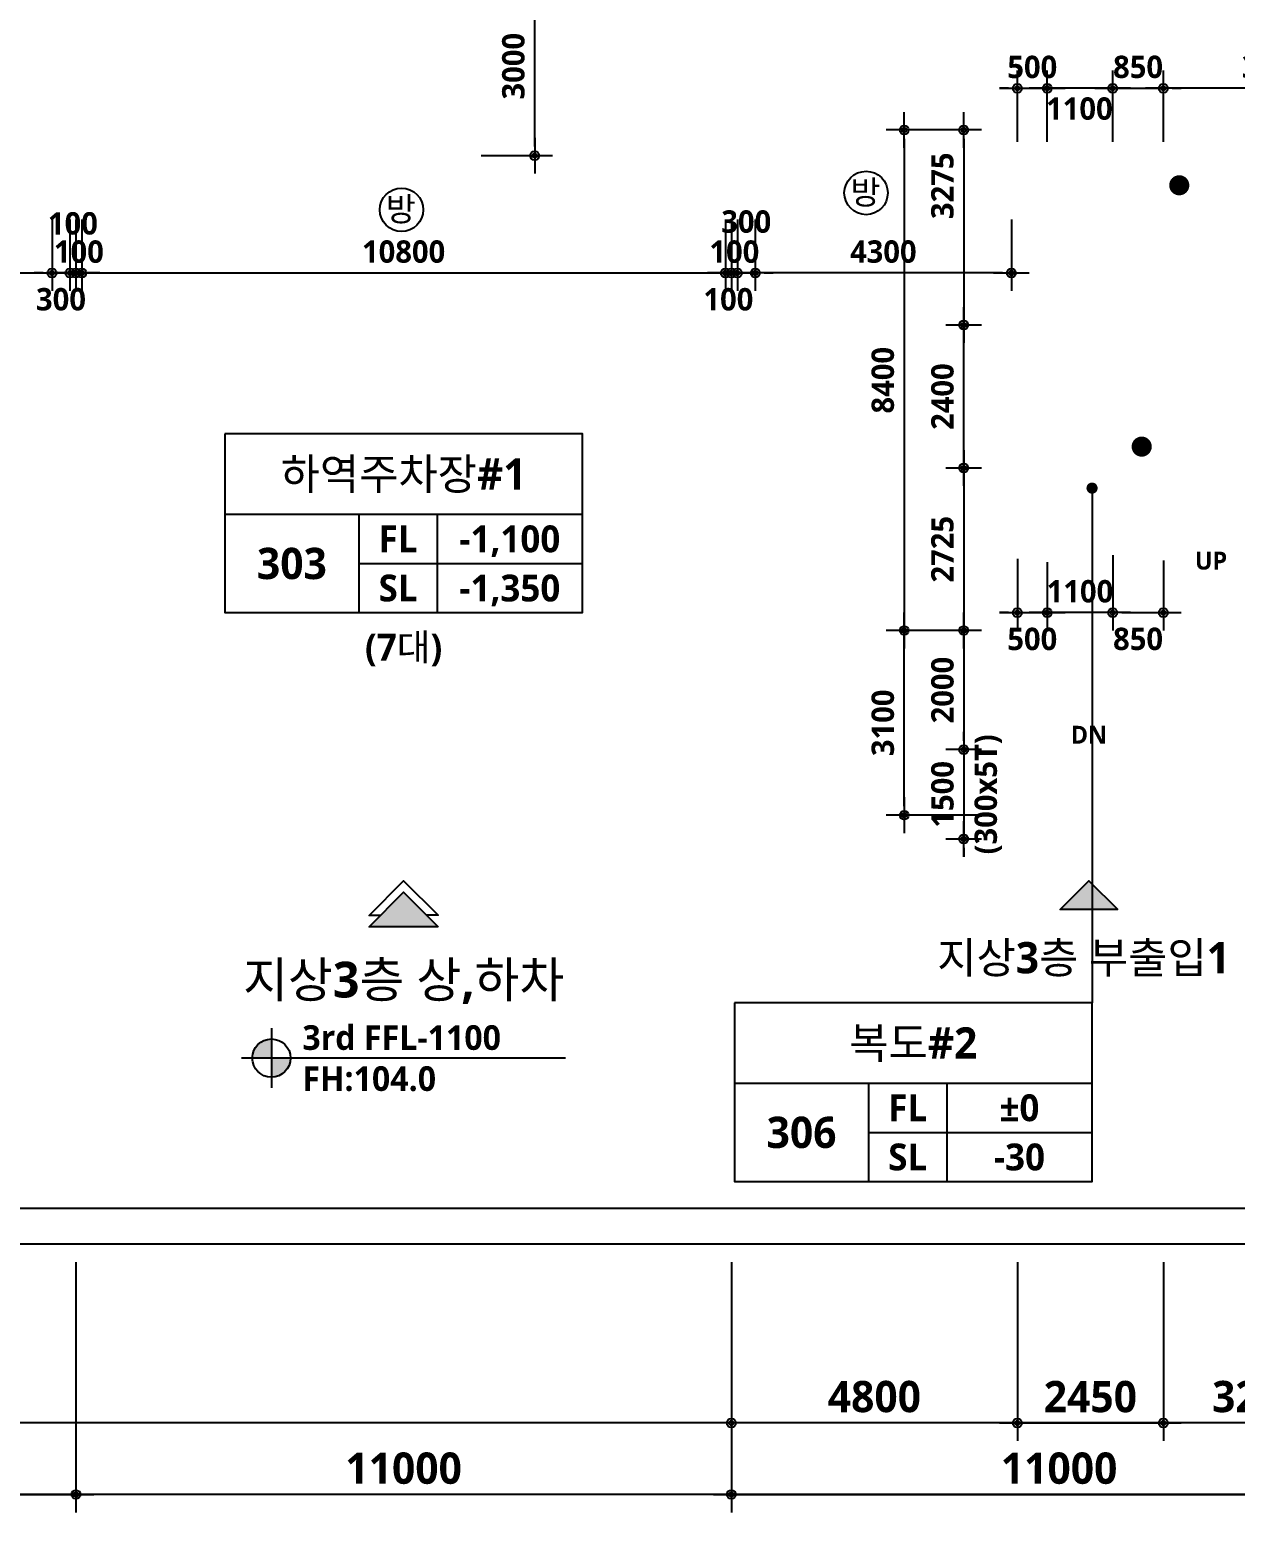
# Model space of a CAD drawing. Header units: millimetres. Extents: x -63924 to 190228206, y 0 to 456875599.
# Drawn here: x 50744 to 70977, y 525650 to 550534 of the extents above; entities that cross this region are included whole.
import ezdxf
from ezdxf.enums import TextEntityAlignment as Align

# ---------------------------------------------------------------- set-up
doc = ezdxf.new("R2010")
doc.units = ezdxf.units.MM
doc.header["$LTSCALE"] = 150
doc.header["$MEASUREMENT"] = 0
doc.header["$PDSIZE"] = -10
doc.layers.get('0').update_dxf_attribs({"linetype": 'CONTINUOUS'})
doc.layers.get('Defpoints').update_dxf_attribs({"color": 153, "linetype": 'CONTINUOUS'})
for name, color, linetype in [('A-ANNO-DIM', 4, 'CONTINUOUS'), ('A-ANNO-ENT', 1, 'CONTINUOUS'), ('A-ANNO-GRA1', 7, 'CONTINUOUS'), ('A-ANNO-PONT', 7, 'CONTINUOUS'), ('A-ANNO-SYMB', 7, 'CONTINUOUS'), ('A-ANNO-TEXT1', 7, 'CONTINUOUS'), ('A-ANNO-TEXT2', 3, 'CONTINUOUS'), ('A-ANNO-TITL', 7, 'CONTINUOUS'), ('A-FLOR-MARK-ARCH', 1, 'CONTINUOUS'), ('A-ST-AXIS-DIM', 7, 'CONTINUOUS')]:
    doc.layers.add(name, color=color, linetype=linetype)
doc.layers.add('G(그리드1)', color=185, linetype='CONTINUOUS', plot=False)
doc.layers.add('G(그리드2)', color=235, linetype='CONTINUOUS', plot=False)
doc.styles.add('2020음성 1차', font='')
doc.styles.add('SH_나눔', font='')
doc.styles.add('SH_대대리576', font='')
doc.styles.add('SH_진천_나눔', font='')
doc.styles.get('2020음성 1차').set_extended_font_data('NanumGothic', bold=True)
doc.styles.get('SH_나눔').set_extended_font_data('NanumGothic', bold=True)
doc.styles.get('SH_대대리576').set_extended_font_data('NanumGothic', bold=True)
doc.styles.get('SH_진천_나눔').set_extended_font_data('NanumGothic', bold=True)
doc.dimstyles.new('SHP 300', dxfattribs={"dimscale": 150, "dimtxt": 3.5, "dimasz": 1, "dimexe": 2, "dimexo": 2, "dimgap": 1, "dimtad": 1, "dimdec": 0, "dimzin": 0, "dimdsep": 46, "dimtxsty": 'SH_대대리576', "dimblk": 'DIMDOT', "dimcen": 0.09, "dimclrt": 3, "dimadec": 0, "dimazin": 1, "dimtfac": 1, "dimtdec": 0, "dimtix": 1, "dimtmove": 2, "dimatfit": 0, "dimldrblk": 'DIMDOT', "dimfxl": 1, "dimtolj": 1, "dimtzin": 0, "dimarcsym": 0})
doc.dimstyles.new('SHP300내부', dxfattribs={"dimscale": 150, "dimtxt": 2.5, "dimasz": 1, "dimexe": 2, "dimexo": 2, "dimgap": 1, "dimtad": 1, "dimdec": 0, "dimzin": 0, "dimdsep": 46, "dimtxsty": 'SH_대대리576', "dimblk": 'DIMDOT', "dimcen": 0.09, "dimclrd": 256, "dimclre": 256, "dimclrt": 3, "dimadec": 0, "dimazin": 1, "dimtfac": 1, "dimtdec": 0, "dimtix": 1, "dimtmove": 2, "dimatfit": 0, "dimldrblk": 'DIMDOT', "dimfxl": 1, "dimtolj": 1, "dimtzin": 0, "dimlwd": -1, "dimlwe": -1, "dimarcsym": 0})

# ---------------------------------------------------------------- blocks, each defined once
blk = doc.blocks.new('DIMDOT')
at = {"color": 0}
blk.add_line((-2, 0), (2, 0), dxfattribs=at)
for radius in [0.5, 0.25]:
    blk.add_circle((0, 0), radius, dxfattribs=at)
blk = doc.blocks.new('*D227')
at = {"layer": 'A-ANNO-DIM', "transparency": 16777216}
for p, q in [((58320, 551420), (59520, 551420)), ((59220, 548570), (59220, 551270)), ((58320, 548420), (59520, 548420))]:
    blk.add_line(p, q, dxfattribs=at)
at = {"layer": 'Defpoints', "color": 0, "transparency": 16777216}
for p in [(58020, 551420), (59220, 551420), (58020, 548420)]:
    blk.add_point(p, dxfattribs=at)
at = {"layer": 'A-ANNO-DIM', "linetype": 'ByBlock', "transparency": 16777216, "xscale": 150, "yscale": 150, "zscale": 150}
for p, rotation in [((59220, 551420), 90), ((59220, 548420), 270)]:
    blk.add_blockref('DIMDOT', p, dxfattribs=dict(at, rotation=rotation))
at = {"layer": 'A-ANNO-DIM', "color": 3, "transparency": 16777216, "insert": (58863, 549920), "char_height": 375, "attachment_point": 5, "rotation": 90, "style": 'SH_대대리576'}
blk.add_mtext('\\A1;3000', dxfattribs=at)
blk = doc.blocks.new('*D1318')
at = {"layer": 'A-ST-AXIS-DIM', "color": 0, "lineweight": -2, "transparency": 16777216}
for p, q in [((40520, 529850), (40520, 525650)), ((51520, 529850), (51520, 525650)), ((40670, 525950), (51370, 525950))]:
    blk.add_line(p, q, dxfattribs=at)
at = {"layer": 'Defpoints', "color": 0, "transparency": 16777216}
for p in [(40520, 530150), (51520, 530150), (51520, 525950)]:
    blk.add_point(p, dxfattribs=at)
at = {"layer": 'A-ST-AXIS-DIM', "color": 0, "linetype": 'ByBlock', "lineweight": -2, "transparency": 16777216, "xscale": 150, "yscale": 150, "zscale": 150, "rotation": 180}
blk.add_blockref('DIMDOT', (40520, 525950), dxfattribs=at)
at = {"layer": 'A-ST-AXIS-DIM', "color": 0, "linetype": 'ByBlock', "lineweight": -2, "transparency": 16777216, "xscale": 150, "yscale": 150, "zscale": 150}
blk.add_blockref('DIMDOT', (51520, 525950), dxfattribs=at)
at = {"layer": 'A-ST-AXIS-DIM', "color": 3, "transparency": 16777216, "insert": (46020, 526388), "char_height": 525, "attachment_point": 5, "style": 'SH_대대리576'}
blk.add_mtext('\\A1;11000', dxfattribs=at)
blk = doc.blocks.new('*D1319')
at = {"layer": 'A-ST-AXIS-DIM', "color": 0, "lineweight": -2, "transparency": 16777216}
for p, q in [((51520, 529850), (51520, 525650)), ((62520, 529850), (62520, 525650)), ((62370, 525950), (51670, 525950))]:
    blk.add_line(p, q, dxfattribs=at)
at = {"layer": 'Defpoints', "color": 0, "transparency": 16777216}
for p in [(51520, 530150), (62520, 530150), (51520, 525950)]:
    blk.add_point(p, dxfattribs=at)
at = {"layer": 'A-ST-AXIS-DIM', "color": 0, "linetype": 'ByBlock', "lineweight": -2, "transparency": 16777216, "xscale": 150, "yscale": 150, "zscale": 150, "rotation": 180}
blk.add_blockref('DIMDOT', (51520, 525950), dxfattribs=at)
at = {"layer": 'A-ST-AXIS-DIM', "color": 0, "linetype": 'ByBlock', "lineweight": -2, "transparency": 16777216, "xscale": 150, "yscale": 150, "zscale": 150}
blk.add_blockref('DIMDOT', (62520, 525950), dxfattribs=at)
at = {"layer": 'A-ST-AXIS-DIM', "color": 3, "transparency": 16777216, "insert": (57020, 526388), "char_height": 525, "attachment_point": 5, "style": 'SH_대대리576'}
blk.add_mtext('\\A1;11000', dxfattribs=at)
blk = doc.blocks.new('*D1320')
at = {"layer": 'A-ST-AXIS-DIM', "color": 0, "lineweight": -2, "transparency": 16777216}
for p, q in [((62520, 529850), (62520, 525650)), ((73520, 529850), (73520, 525650)), ((62670, 525950), (73370, 525950))]:
    blk.add_line(p, q, dxfattribs=at)
at = {"layer": 'Defpoints', "color": 0, "transparency": 16777216}
for p in [(62520, 530150), (73520, 530150), (73520, 525950)]:
    blk.add_point(p, dxfattribs=at)
at = {"layer": 'A-ST-AXIS-DIM', "color": 0, "linetype": 'ByBlock', "lineweight": -2, "transparency": 16777216, "xscale": 150, "yscale": 150, "zscale": 150, "rotation": 180}
blk.add_blockref('DIMDOT', (62520, 525950), dxfattribs=at)
at = {"layer": 'A-ST-AXIS-DIM', "color": 0, "linetype": 'ByBlock', "lineweight": -2, "transparency": 16777216, "xscale": 150, "yscale": 150, "zscale": 150}
blk.add_blockref('DIMDOT', (73520, 525950), dxfattribs=at)
at = {"layer": 'A-ST-AXIS-DIM', "color": 3, "transparency": 16777216, "insert": (68020, 526388), "char_height": 525, "attachment_point": 5, "style": 'SH_대대리576'}
blk.add_mtext('\\A1;11000', dxfattribs=at)
blk = doc.blocks.new('*D1323')
at = {"layer": 'A-ST-AXIS-DIM', "color": 0, "lineweight": -2, "transparency": 16777216}
for p, q in [((69770, 529850), (69770, 526850)), ((72970, 529850), (72970, 526850)), ((72820, 527150), (69920, 527150))]:
    blk.add_line(p, q, dxfattribs=at)
at = {"layer": 'Defpoints', "color": 0, "transparency": 16777216}
for p in [(69770, 530150), (72970, 530150), (69770, 527150)]:
    blk.add_point(p, dxfattribs=at)
at = {"layer": 'A-ST-AXIS-DIM', "color": 0, "linetype": 'ByBlock', "lineweight": -2, "transparency": 16777216, "xscale": 150, "yscale": 150, "zscale": 150, "rotation": 180}
blk.add_blockref('DIMDOT', (69770, 527150), dxfattribs=at)
at = {"layer": 'A-ST-AXIS-DIM', "color": 0, "linetype": 'ByBlock', "lineweight": -2, "transparency": 16777216, "xscale": 150, "yscale": 150, "zscale": 150}
blk.add_blockref('DIMDOT', (72970, 527150), dxfattribs=at)
at = {"layer": 'A-ST-AXIS-DIM', "color": 3, "transparency": 16777216, "insert": (71370, 527590), "char_height": 525, "attachment_point": 5, "style": 'SH_대대리576'}
blk.add_mtext('\\A1;3200', dxfattribs=at)
blk = doc.blocks.new('*D1324')
at = {"layer": 'A-ST-AXIS-DIM', "color": 0, "lineweight": -2, "transparency": 16777216}
for p, q in [((67320, 529850), (67320, 526850)), ((69770, 529850), (69770, 526850)), ((67470, 527150), (69620, 527150))]:
    blk.add_line(p, q, dxfattribs=at)
at = {"layer": 'Defpoints', "color": 0, "transparency": 16777216}
for p in [(67320, 530150), (69770, 530150), (69770, 527150)]:
    blk.add_point(p, dxfattribs=at)
at = {"layer": 'A-ST-AXIS-DIM', "color": 0, "linetype": 'ByBlock', "lineweight": -2, "transparency": 16777216, "xscale": 150, "yscale": 150, "zscale": 150, "rotation": 180}
blk.add_blockref('DIMDOT', (67320, 527150), dxfattribs=at)
at = {"layer": 'A-ST-AXIS-DIM', "color": 0, "linetype": 'ByBlock', "lineweight": -2, "transparency": 16777216, "xscale": 150, "yscale": 150, "zscale": 150}
blk.add_blockref('DIMDOT', (69770, 527150), dxfattribs=at)
at = {"layer": 'A-ST-AXIS-DIM', "color": 3, "transparency": 16777216, "insert": (68545, 527589), "char_height": 525, "attachment_point": 5, "style": 'SH_대대리576'}
blk.add_mtext('\\A1;2450', dxfattribs=at)
blk = doc.blocks.new('*D1329')
at = {"layer": 'A-ST-AXIS-DIM', "color": 0, "lineweight": -2, "transparency": 16777216}
for p, q in [((62520, 529850), (62520, 526850)), ((67320, 529850), (67320, 526850)), ((67170, 527150), (62670, 527150))]:
    blk.add_line(p, q, dxfattribs=at)
at = {"layer": 'Defpoints', "color": 0, "transparency": 16777216}
for p in [(62520, 530150), (67320, 530150), (62520, 527150)]:
    blk.add_point(p, dxfattribs=at)
at = {"layer": 'A-ST-AXIS-DIM', "color": 0, "linetype": 'ByBlock', "lineweight": -2, "transparency": 16777216, "xscale": 150, "yscale": 150, "zscale": 150, "rotation": 180}
blk.add_blockref('DIMDOT', (62520, 527150), dxfattribs=at)
at = {"layer": 'A-ST-AXIS-DIM', "color": 0, "linetype": 'ByBlock', "lineweight": -2, "transparency": 16777216, "xscale": 150, "yscale": 150, "zscale": 150}
blk.add_blockref('DIMDOT', (67320, 527150), dxfattribs=at)
at = {"layer": 'A-ST-AXIS-DIM', "color": 3, "transparency": 16777216, "insert": (64920, 527590), "char_height": 525, "attachment_point": 5, "style": 'SH_대대리576'}
blk.add_mtext('\\A1;4800', dxfattribs=at)
blk = doc.blocks.new('*D1338')
at = {"layer": 'A-ANNO-DIM', "transparency": 16777216}
for p, q in [((66720, 548850), (65120, 548850)), ((65420, 548700), (65420, 540600)), ((66720, 540450), (65120, 540450))]:
    blk.add_line(p, q, dxfattribs=at)
at = {"layer": 'Defpoints', "color": 0, "transparency": 16777216}
for p in [(67020, 548850), (65420, 540450), (67020, 540450)]:
    blk.add_point(p, dxfattribs=at)
at = {"layer": 'A-ANNO-DIM', "linetype": 'ByBlock', "transparency": 16777216, "xscale": 150, "yscale": 150, "zscale": 150}
for p, rotation in [((65420, 548850), 90.00000000000006), ((65420, 540450), 270.0000000000001)]:
    blk.add_blockref('DIMDOT', p, dxfattribs=dict(at, rotation=rotation))
at = {"layer": 'A-ANNO-DIM', "color": 3, "transparency": 16777216, "insert": (65063, 544650), "char_height": 375, "attachment_point": 5, "rotation": 90, "style": 'SH_대대리576'}
blk.add_mtext('\\A1;8400', dxfattribs=at)
blk = doc.blocks.new('*D1339')
at = {"layer": 'A-ANNO-DIM', "transparency": 16777216}
for p, q in [((66720, 540450), (65120, 540450)), ((65420, 537500), (65420, 540300)), ((66720, 537350), (65120, 537350))]:
    blk.add_line(p, q, dxfattribs=at)
at = {"layer": 'Defpoints', "color": 0, "transparency": 16777216}
for p in [(65420, 540450), (67020, 540450), (67020, 537350)]:
    blk.add_point(p, dxfattribs=at)
at = {"layer": 'A-ANNO-DIM', "linetype": 'ByBlock', "transparency": 16777216, "xscale": 150, "yscale": 150, "zscale": 150}
for p, rotation in [((65420, 540450), 90), ((65420, 537350), 270)]:
    blk.add_blockref('DIMDOT', p, dxfattribs=dict(at, rotation=rotation))
at = {"layer": 'A-ANNO-DIM', "color": 3, "transparency": 16777216, "insert": (65063, 538900), "char_height": 375, "attachment_point": 5, "rotation": 90, "style": 'SH_대대리576'}
blk.add_mtext('\\A1;3100', dxfattribs=at)
blk = doc.blocks.new('*D1362')
at = {"layer": 'A-ANNO-DIM', "transparency": 16777216}
for p, q in [((66720, 545575), (66120, 545575)), ((66420, 543325), (66420, 545425)), ((66720, 543175), (66120, 543175))]:
    blk.add_line(p, q, dxfattribs=at)
at = {"layer": 'Defpoints', "color": 0, "transparency": 16777216}
for p in [(66420, 545575), (67020, 545575), (67020, 543175)]:
    blk.add_point(p, dxfattribs=at)
at = {"layer": 'A-ANNO-DIM', "linetype": 'ByBlock', "transparency": 16777216, "xscale": 150, "yscale": 150, "zscale": 150}
for p, rotation in [((66420, 545575), 90), ((66420, 543175), 270)]:
    blk.add_blockref('DIMDOT', p, dxfattribs=dict(at, rotation=rotation))
at = {"layer": 'A-ANNO-DIM', "color": 3, "transparency": 16777216, "insert": (66064, 544375), "char_height": 375, "attachment_point": 5, "rotation": 90, "style": 'SH_대대리576'}
blk.add_mtext('\\A1;2400', dxfattribs=at)
blk = doc.blocks.new('*D1363')
at = {"layer": 'A-ANNO-DIM', "transparency": 16777216}
for p, q in [((66720, 548850), (66120, 548850)), ((66420, 548700), (66420, 545725)), ((66720, 545575), (66120, 545575))]:
    blk.add_line(p, q, dxfattribs=at)
at = {"layer": 'Defpoints', "color": 0, "transparency": 16777216}
for p in [(67020, 548850), (66420, 545575), (67020, 545575)]:
    blk.add_point(p, dxfattribs=at)
at = {"layer": 'A-ANNO-DIM', "linetype": 'ByBlock', "transparency": 16777216, "xscale": 150, "yscale": 150, "zscale": 150}
for p, rotation in [((66420, 548850), 90), ((66420, 545575), 270)]:
    blk.add_blockref('DIMDOT', p, dxfattribs=dict(at, rotation=rotation))
at = {"layer": 'A-ANNO-DIM', "color": 3, "transparency": 16777216, "insert": (66063, 547913), "char_height": 375, "attachment_point": 5, "rotation": 90, "style": 'SH_대대리576'}
blk.add_mtext('\\A1;3275', dxfattribs=at)
blk = doc.blocks.new('*D1364')
at = {"layer": 'A-ANNO-DIM', "transparency": 16777216}
for p, q in [((66720, 543175), (66120, 543175)), ((66420, 543025), (66420, 540600)), ((66720, 540450), (66120, 540450))]:
    blk.add_line(p, q, dxfattribs=at)
at = {"layer": 'Defpoints', "color": 0, "transparency": 16777216}
for p in [(67020, 543175), (66420, 540450), (67020, 540450)]:
    blk.add_point(p, dxfattribs=at)
at = {"layer": 'A-ANNO-DIM', "linetype": 'ByBlock', "transparency": 16777216, "xscale": 150, "yscale": 150, "zscale": 150}
for p, rotation in [((66420, 543175), 90), ((66420, 540450), 270)]:
    blk.add_blockref('DIMDOT', p, dxfattribs=dict(at, rotation=rotation))
at = {"layer": 'A-ANNO-DIM', "color": 3, "transparency": 16777216, "insert": (66063, 541813), "char_height": 375, "attachment_point": 5, "rotation": 90, "style": 'SH_대대리576'}
blk.add_mtext('\\A1;2725', dxfattribs=at)
blk = doc.blocks.new('*D1375')
at = {"layer": 'A-ANNO-DIM', "transparency": 16777216}
for p, q in [((68920, 548650), (68920, 549850)), ((69770, 548650), (69770, 549850)), ((68770, 549550), (68620, 549550)), ((68920, 549550), (69770, 549550)), ((69920, 549550), (70070, 549550))]:
    blk.add_line(p, q, dxfattribs=at)
at = {"layer": 'Defpoints', "color": 0, "transparency": 16777216}
for p in [(69770, 549550), (68920, 548350), (69770, 548350)]:
    blk.add_point(p, dxfattribs=at)
at = {"layer": 'A-ANNO-DIM', "linetype": 'ByBlock', "transparency": 16777216, "xscale": 150, "yscale": 150, "zscale": 150}
blk.add_blockref('DIMDOT', (68920, 549550), dxfattribs=at)
at = {"layer": 'A-ANNO-DIM', "linetype": 'ByBlock', "transparency": 16777216, "xscale": 150, "yscale": 150, "zscale": 150, "rotation": 180}
blk.add_blockref('DIMDOT', (69770, 549550), dxfattribs=at)
at = {"layer": 'A-ANNO-DIM', "color": 3, "transparency": 16777216, "insert": (69345, 549907), "char_height": 375, "attachment_point": 5, "style": 'SH_대대리576'}
blk.add_mtext('\\A1;850', dxfattribs=at)
blk = doc.blocks.new('*D1376')
at = {"layer": 'A-ANNO-DIM', "transparency": 16777216}
for p, q in [((67820, 548650), (67820, 549850)), ((68920, 548650), (68920, 549850)), ((67670, 549550), (67520, 549550)), ((68920, 549550), (67820, 549550)), ((69070, 549550), (69220, 549550))]:
    blk.add_line(p, q, dxfattribs=at)
at = {"layer": 'Defpoints', "color": 0, "transparency": 16777216}
for p in [(67820, 549550), (67820, 548350), (68920, 548350)]:
    blk.add_point(p, dxfattribs=at)
at = {"layer": 'A-ANNO-DIM', "linetype": 'ByBlock', "transparency": 16777216, "xscale": 150, "yscale": 150, "zscale": 150}
blk.add_blockref('DIMDOT', (67820, 549550), dxfattribs=at)
at = {"layer": 'A-ANNO-DIM', "linetype": 'ByBlock', "transparency": 16777216, "xscale": 150, "yscale": 150, "zscale": 150, "rotation": 180}
blk.add_blockref('DIMDOT', (68920, 549550), dxfattribs=at)
at = {"layer": 'A-ANNO-DIM', "color": 3, "transparency": 16777216, "insert": (68360, 549207), "char_height": 375, "attachment_point": 5, "style": 'SH_대대리576'}
blk.add_mtext('\\A1;1100', dxfattribs=at)
blk = doc.blocks.new('*D1377')
at = {"layer": 'A-ANNO-DIM', "transparency": 16777216}
for p, q in [((67320, 548650), (67320, 549850)), ((67820, 548650), (67820, 549850)), ((67170, 549550), (67020, 549550)), ((67320, 549550), (67820, 549550)), ((67970, 549550), (68120, 549550))]:
    blk.add_line(p, q, dxfattribs=at)
at = {"layer": 'Defpoints', "color": 0, "transparency": 16777216}
for p in [(67820, 549550), (67320, 548350), (67820, 548350)]:
    blk.add_point(p, dxfattribs=at)
at = {"layer": 'A-ANNO-DIM', "linetype": 'ByBlock', "transparency": 16777216, "xscale": 150, "yscale": 150, "zscale": 150}
blk.add_blockref('DIMDOT', (67320, 549550), dxfattribs=at)
at = {"layer": 'A-ANNO-DIM', "linetype": 'ByBlock', "transparency": 16777216, "xscale": 150, "yscale": 150, "zscale": 150, "rotation": 180}
blk.add_blockref('DIMDOT', (67820, 549550), dxfattribs=at)
at = {"layer": 'A-ANNO-DIM', "color": 3, "transparency": 16777216, "insert": (67570, 549906), "char_height": 375, "attachment_point": 5, "style": 'SH_대대리576'}
blk.add_mtext('\\A1;500', dxfattribs=at)
blk = doc.blocks.new('G$CE9562CCE')
at = {"layer": 'A-ANNO-PONT'}
for points in [[(1814, 2981, 0.414214), (648, 1814), (1814, 1814)], [(1814, 648, 0.414214), (2981, 1814), (1814, 1814)]]:
    blk.add_hatch(color=256, dxfattribs=at).paths.add_polyline_path(points)
for p, q in [((1814, 3629), (1814, 0)), ((19728, 1814), (0, 1814))]:
    blk.add_line(p, q, dxfattribs=at)
blk.add_circle((1814, 1814), 1166, dxfattribs=at)
at = {"style": 'SH_대대리576'}
blk.add_attdef('레벨', (3696, 2314), '', height=1500, dxfattribs=at)
blk = doc.blocks.new('G$C9D92D8A7')
at = {"layer": 'A-ANNO-GRA1'}
for p, q in [((0, 11), (40, 11)), ((15, 11), (15, 0)), ((23.75, 11), (23.75, 0)), ((15, 5.5), (40, 5.5))]:
    blk.add_line(p, q, dxfattribs=at)
blk.add_lwpolyline([(0, 20), (0, 0), (40, 0), (40, 20)], close=True, dxfattribs=at)
at = {"style": '2020음성 1차'}
for tag, height, p in [('실명', 3.5, (20, 15.5)), ('마감레벨', 3, (31.875, 8.25)), ('실번호', 3.5, (7.5, 5.5)), ('구조레벨', 3, (31.875, 2.75))]:
    blk.add_attdef(tag, text='', height=height, dxfattribs=at).set_placement(p, align=Align.MIDDLE_CENTER)
at = {"layer": 'A-ANNO-TEXT1', "style": 'SH_나눔'}
for s, p in [('FL', (19.375, 8.25)), ('SL', (19.375, 2.75))]:
    blk.add_text(s, height=3, dxfattribs=at).set_placement(p, align=Align.MIDDLE)
blk = doc.blocks.new('방화스크린 TEXT100')
at = {"layer": 'A-ANNO-SYMB'}
blk.add_circle((0, 0), 243, dxfattribs=at)
at = {"layer": 'A-ANNO-TITL', "style": '2020음성 1차'}
blk.add_text('방', height=267, dxfattribs=at).set_placement((-7, 7), align=Align.MIDDLE_CENTER)
blk = doc.blocks.new('*D1792')
at = {"layer": 'A-ANNO-DIM', "transparency": 16777216}
for p, q in [((66420, 538600), (66420, 538750)), ((66720, 538450), (66120, 538450)), ((66420, 538450), (66420, 536950)), ((66720, 536950), (66120, 536950)), ((66420, 536800), (66420, 536650))]:
    blk.add_line(p, q, dxfattribs=at)
at = {"layer": 'Defpoints', "color": 0, "transparency": 16777216}
for p in [(67020, 538450), (66420, 536950), (67020, 536950)]:
    blk.add_point(p, dxfattribs=at)
at = {"layer": 'A-ANNO-DIM', "linetype": 'ByBlock', "transparency": 16777216, "xscale": 150, "yscale": 150, "zscale": 150}
for p, rotation in [((66420, 538450), 270), ((66420, 536950), 90)]:
    blk.add_blockref('DIMDOT', p, dxfattribs=dict(at, rotation=rotation))
at = {"layer": 'A-ANNO-DIM', "color": 3, "transparency": 16777216, "char_height": 375, "attachment_point": 5, "rotation": 90, "style": 'SH_대대리576'}
for s, insert in [('\\A1;(300x5T)', (66830, 537700)), ('\\A1;1500', (66064, 537700))]:
    blk.add_mtext(s, dxfattribs=dict(at, insert=insert))
blk = doc.blocks.new('*D1793')
at = {"layer": 'A-ANNO-DIM', "transparency": 16777216}
for p, q in [((66720, 540450), (66120, 540450)), ((66420, 540300), (66420, 538600)), ((66720, 538450), (66120, 538450))]:
    blk.add_line(p, q, dxfattribs=at)
at = {"layer": 'Defpoints', "color": 0, "transparency": 16777216}
for p in [(67020, 540450), (66420, 538450), (67020, 538450)]:
    blk.add_point(p, dxfattribs=at)
at = {"layer": 'A-ANNO-DIM', "linetype": 'ByBlock', "transparency": 16777216, "xscale": 150, "yscale": 150, "zscale": 150}
for p, rotation in [((66420, 540450), 90), ((66420, 538450), 270)]:
    blk.add_blockref('DIMDOT', p, dxfattribs=dict(at, rotation=rotation))
at = {"layer": 'A-ANNO-DIM', "color": 3, "transparency": 16777216, "insert": (66064, 539450), "char_height": 375, "attachment_point": 5, "rotation": 90, "style": 'SH_대대리576'}
blk.add_mtext('\\A1;2000', dxfattribs=at)
blk = doc.blocks.new('*D2023')
at = {"layer": 'A-ANNO-DIM', "transparency": 16777216}
for p, q in [((40920, 547350), (40920, 546150)), ((51120, 547350), (51120, 546150)), ((41070, 546450), (50970, 546450))]:
    blk.add_line(p, q, dxfattribs=at)
at = {"layer": 'Defpoints', "color": 0, "transparency": 16777216}
for p in [(40920, 547650), (51120, 547650), (51120, 546450)]:
    blk.add_point(p, dxfattribs=at)
at = {"layer": 'A-ANNO-DIM', "linetype": 'ByBlock', "transparency": 16777216, "xscale": 150, "yscale": 150, "zscale": 150, "rotation": 180}
blk.add_blockref('DIMDOT', (40920, 546450), dxfattribs=at)
at = {"layer": 'A-ANNO-DIM', "linetype": 'ByBlock', "transparency": 16777216, "xscale": 150, "yscale": 150, "zscale": 150}
blk.add_blockref('DIMDOT', (51120, 546450), dxfattribs=at)
at = {"layer": 'A-ANNO-DIM', "color": 3, "transparency": 16777216, "insert": (46020, 546806), "char_height": 375, "attachment_point": 5, "style": 'SH_대대리576'}
blk.add_mtext('\\A1;10200', dxfattribs=at)
blk = doc.blocks.new('*D2024')
at = {"layer": 'A-ANNO-DIM', "transparency": 16777216}
for p, q in [((51120, 547350), (51120, 546150)), ((51420, 547350), (51420, 546150)), ((50970, 546450), (50820, 546450)), ((51420, 546450), (51120, 546450)), ((51570, 546450), (51720, 546450))]:
    blk.add_line(p, q, dxfattribs=at)
at = {"layer": 'Defpoints', "color": 0, "transparency": 16777216}
for p in [(51120, 547650), (51420, 547650), (51120, 546450)]:
    blk.add_point(p, dxfattribs=at)
at = {"layer": 'A-ANNO-DIM', "linetype": 'ByBlock', "transparency": 16777216, "xscale": 150, "yscale": 150, "zscale": 150}
blk.add_blockref('DIMDOT', (51120, 546450), dxfattribs=at)
at = {"layer": 'A-ANNO-DIM', "linetype": 'ByBlock', "transparency": 16777216, "xscale": 150, "yscale": 150, "zscale": 150, "rotation": 180}
blk.add_blockref('DIMDOT', (51420, 546450), dxfattribs=at)
at = {"layer": 'A-ANNO-DIM', "color": 3, "transparency": 16777216, "insert": (51270, 546007), "char_height": 375, "attachment_point": 5, "style": 'SH_대대리576'}
blk.add_mtext('\\A1;300', dxfattribs=at)
blk = doc.blocks.new('*D2025')
at = {"layer": 'A-ANNO-DIM', "transparency": 16777216}
for p, q in [((51420, 547350), (51420, 546150)), ((51520, 547350), (51520, 546150)), ((51270, 546450), (51120, 546450)), ((51420, 546450), (51520, 546450)), ((51670, 546450), (51820, 546450))]:
    blk.add_line(p, q, dxfattribs=at)
at = {"layer": 'Defpoints', "color": 0, "transparency": 16777216}
for p in [(51420, 547650), (51520, 547650), (51520, 546450)]:
    blk.add_point(p, dxfattribs=at)
at = {"layer": 'A-ANNO-DIM', "linetype": 'ByBlock', "transparency": 16777216, "xscale": 150, "yscale": 150, "zscale": 150}
blk.add_blockref('DIMDOT', (51420, 546450), dxfattribs=at)
at = {"layer": 'A-ANNO-DIM', "linetype": 'ByBlock', "transparency": 16777216, "xscale": 150, "yscale": 150, "zscale": 150, "rotation": 180}
blk.add_blockref('DIMDOT', (51520, 546450), dxfattribs=at)
at = {"layer": 'A-ANNO-DIM', "color": 3, "transparency": 16777216, "insert": (51470, 547280), "char_height": 375, "attachment_point": 5, "style": 'SH_대대리576'}
blk.add_mtext('\\A1;100', dxfattribs=at)
blk = doc.blocks.new('*D2026')
at = {"layer": 'A-ANNO-DIM', "transparency": 16777216}
for p, q in [((51520, 547350), (51520, 546150)), ((51620, 547350), (51620, 546150)), ((51370, 546450), (51220, 546450)), ((51620, 546450), (51520, 546450)), ((51770, 546450), (51920, 546450))]:
    blk.add_line(p, q, dxfattribs=at)
at = {"layer": 'Defpoints', "color": 0, "transparency": 16777216}
for p in [(51520, 547650), (51620, 547650), (51520, 546450)]:
    blk.add_point(p, dxfattribs=at)
at = {"layer": 'A-ANNO-DIM', "linetype": 'ByBlock', "transparency": 16777216, "xscale": 150, "yscale": 150, "zscale": 150}
blk.add_blockref('DIMDOT', (51520, 546450), dxfattribs=at)
at = {"layer": 'A-ANNO-DIM', "linetype": 'ByBlock', "transparency": 16777216, "xscale": 150, "yscale": 150, "zscale": 150, "rotation": 180}
blk.add_blockref('DIMDOT', (51620, 546450), dxfattribs=at)
at = {"layer": 'A-ANNO-DIM', "color": 3, "transparency": 16777216, "insert": (51570, 546806), "char_height": 375, "attachment_point": 5, "style": 'SH_대대리576'}
blk.add_mtext('\\A1;100', dxfattribs=at)
blk = doc.blocks.new('*D2027')
at = {"layer": 'A-ANNO-DIM', "transparency": 16777216}
for p, q in [((51620, 547350), (51620, 546150)), ((62420, 547350), (62420, 546150)), ((51770, 546450), (62270, 546450))]:
    blk.add_line(p, q, dxfattribs=at)
at = {"layer": 'Defpoints', "color": 0, "transparency": 16777216}
for p in [(51620, 547650), (62420, 547650), (62420, 546450)]:
    blk.add_point(p, dxfattribs=at)
at = {"layer": 'A-ANNO-DIM', "linetype": 'ByBlock', "transparency": 16777216, "xscale": 150, "yscale": 150, "zscale": 150, "rotation": 180}
blk.add_blockref('DIMDOT', (51620, 546450), dxfattribs=at)
at = {"layer": 'A-ANNO-DIM', "linetype": 'ByBlock', "transparency": 16777216, "xscale": 150, "yscale": 150, "zscale": 150}
blk.add_blockref('DIMDOT', (62420, 546450), dxfattribs=at)
at = {"layer": 'A-ANNO-DIM', "color": 3, "transparency": 16777216, "insert": (57020, 546807), "char_height": 375, "attachment_point": 5, "style": 'SH_대대리576'}
blk.add_mtext('\\A1;10800', dxfattribs=at)
blk = doc.blocks.new('*D2028')
at = {"layer": 'A-ANNO-DIM', "transparency": 16777216}
for p, q in [((62420, 547350), (62420, 546150)), ((62520, 547350), (62520, 546150)), ((62270, 546450), (62120, 546450)), ((62520, 546450), (62420, 546450)), ((62670, 546450), (62820, 546450))]:
    blk.add_line(p, q, dxfattribs=at)
at = {"layer": 'Defpoints', "color": 0, "transparency": 16777216}
for p in [(62420, 547650), (62520, 547650), (62420, 546450)]:
    blk.add_point(p, dxfattribs=at)
at = {"layer": 'A-ANNO-DIM', "linetype": 'ByBlock', "transparency": 16777216, "xscale": 150, "yscale": 150, "zscale": 150}
blk.add_blockref('DIMDOT', (62420, 546450), dxfattribs=at)
at = {"layer": 'A-ANNO-DIM', "linetype": 'ByBlock', "transparency": 16777216, "xscale": 150, "yscale": 150, "zscale": 150, "rotation": 180}
blk.add_blockref('DIMDOT', (62520, 546450), dxfattribs=at)
at = {"layer": 'A-ANNO-DIM', "color": 3, "transparency": 16777216, "insert": (62470, 546006), "char_height": 375, "attachment_point": 5, "style": 'SH_대대리576'}
blk.add_mtext('\\A1;100', dxfattribs=at)
blk = doc.blocks.new('*D2029')
at = {"layer": 'A-ANNO-DIM', "transparency": 16777216}
for p, q in [((62520, 547350), (62520, 546150)), ((62620, 547350), (62620, 546150)), ((62370, 546450), (62220, 546450)), ((62520, 546450), (62620, 546450)), ((62770, 546450), (62920, 546450))]:
    blk.add_line(p, q, dxfattribs=at)
at = {"layer": 'Defpoints', "color": 0, "transparency": 16777216}
for p in [(62520, 547650), (62620, 547650), (62620, 546450)]:
    blk.add_point(p, dxfattribs=at)
at = {"layer": 'A-ANNO-DIM', "linetype": 'ByBlock', "transparency": 16777216, "xscale": 150, "yscale": 150, "zscale": 150}
blk.add_blockref('DIMDOT', (62520, 546450), dxfattribs=at)
at = {"layer": 'A-ANNO-DIM', "linetype": 'ByBlock', "transparency": 16777216, "xscale": 150, "yscale": 150, "zscale": 150, "rotation": 180}
blk.add_blockref('DIMDOT', (62620, 546450), dxfattribs=at)
at = {"layer": 'A-ANNO-DIM', "color": 3, "transparency": 16777216, "insert": (62570, 546806), "char_height": 375, "attachment_point": 5, "style": 'SH_대대리576'}
blk.add_mtext('\\A1;100', dxfattribs=at)
blk = doc.blocks.new('*D2030')
at = {"layer": 'A-ANNO-DIM', "transparency": 16777216}
for p, q in [((62620, 547350), (62620, 546150)), ((62920, 547350), (62920, 546150)), ((62470, 546450), (62320, 546450)), ((62920, 546450), (62620, 546450)), ((63070, 546450), (63220, 546450))]:
    blk.add_line(p, q, dxfattribs=at)
at = {"layer": 'Defpoints', "color": 0, "transparency": 16777216}
for p in [(62620, 547650), (62920, 547650), (62620, 546450)]:
    blk.add_point(p, dxfattribs=at)
at = {"layer": 'A-ANNO-DIM', "linetype": 'ByBlock', "transparency": 16777216, "xscale": 150, "yscale": 150, "zscale": 150}
blk.add_blockref('DIMDOT', (62620, 546450), dxfattribs=at)
at = {"layer": 'A-ANNO-DIM', "linetype": 'ByBlock', "transparency": 16777216, "xscale": 150, "yscale": 150, "zscale": 150, "rotation": 180}
blk.add_blockref('DIMDOT', (62920, 546450), dxfattribs=at)
at = {"layer": 'A-ANNO-DIM', "color": 3, "transparency": 16777216, "insert": (62770, 547310.61117), "char_height": 375, "attachment_point": 5, "style": 'SH_대대리576'}
blk.add_mtext('\\A1;300', dxfattribs=at)
blk = doc.blocks.new('*D2031')
at = {"layer": 'A-ANNO-DIM', "transparency": 16777216}
for p, q in [((62920, 547350), (62920, 546150)), ((67220, 547350), (67220, 546150)), ((67070, 546450), (63070, 546450))]:
    blk.add_line(p, q, dxfattribs=at)
at = {"layer": 'Defpoints', "color": 0, "transparency": 16777216}
for p in [(62920, 547650), (67220, 547650), (62920, 546450)]:
    blk.add_point(p, dxfattribs=at)
at = {"layer": 'A-ANNO-DIM', "linetype": 'ByBlock', "transparency": 16777216, "xscale": 150, "yscale": 150, "zscale": 150, "rotation": 180}
blk.add_blockref('DIMDOT', (62920, 546450), dxfattribs=at)
at = {"layer": 'A-ANNO-DIM', "linetype": 'ByBlock', "transparency": 16777216, "xscale": 150, "yscale": 150, "zscale": 150}
blk.add_blockref('DIMDOT', (67220, 546450), dxfattribs=at)
at = {"layer": 'A-ANNO-DIM', "color": 3, "transparency": 16777216, "insert": (65070, 546807), "char_height": 375, "attachment_point": 5, "style": 'SH_대대리576'}
blk.add_mtext('\\A1;4300', dxfattribs=at)
blk = doc.blocks.new('*D2032')
at = {"layer": 'A-ANNO-DIM', "transparency": 16777216}
for p, q in [((69770, 548650), (69770, 549850)), ((73520, 548650), (73520, 549850)), ((73370, 549550), (69920, 549550))]:
    blk.add_line(p, q, dxfattribs=at)
at = {"layer": 'Defpoints', "color": 0, "transparency": 16777216}
for p in [(69770, 549550), (69770, 548350), (73520, 548350)]:
    blk.add_point(p, dxfattribs=at)
at = {"layer": 'A-ANNO-DIM', "linetype": 'ByBlock', "transparency": 16777216, "xscale": 150, "yscale": 150, "zscale": 150, "rotation": 180}
blk.add_blockref('DIMDOT', (69770, 549550), dxfattribs=at)
at = {"layer": 'A-ANNO-DIM', "linetype": 'ByBlock', "transparency": 16777216, "xscale": 150, "yscale": 150, "zscale": 150}
blk.add_blockref('DIMDOT', (73520, 549550), dxfattribs=at)
at = {"layer": 'A-ANNO-DIM', "color": 3, "transparency": 16777216, "insert": (71645, 549907), "char_height": 375, "attachment_point": 5, "style": 'SH_대대리576'}
blk.add_mtext('\\A1;3750', dxfattribs=at)
blk = doc.blocks.new('*D2033')
at = {"layer": 'A-ANNO-DIM', "transparency": 16777216}
for p, q in [((67320, 541650), (67320, 540450)), ((67820, 541595), (67820, 540450)), ((67170, 540750), (67020, 540750)), ((67320, 540750), (67820, 540750)), ((67970, 540750), (68120, 540750))]:
    blk.add_line(p, q, dxfattribs=at)
at = {"layer": 'Defpoints', "color": 0, "transparency": 16777216}
for p in [(67320, 541950), (67820, 541895), (67820, 540750)]:
    blk.add_point(p, dxfattribs=at)
at = {"layer": 'A-ANNO-DIM', "linetype": 'ByBlock', "transparency": 16777216, "xscale": 150, "yscale": 150, "zscale": 150}
blk.add_blockref('DIMDOT', (67320, 540750), dxfattribs=at)
at = {"layer": 'A-ANNO-DIM', "linetype": 'ByBlock', "transparency": 16777216, "xscale": 150, "yscale": 150, "zscale": 150, "rotation": 180}
blk.add_blockref('DIMDOT', (67820, 540750), dxfattribs=at)
at = {"layer": 'A-ANNO-DIM', "color": 3, "transparency": 16777216, "insert": (67570, 540306), "char_height": 375, "attachment_point": 5, "style": 'SH_대대리576'}
blk.add_mtext('\\A1;500', dxfattribs=at)
blk = doc.blocks.new('*D2034')
at = {"layer": 'A-ANNO-DIM', "transparency": 16777216}
for p, q in [((68920, 541716), (68920, 540450)), ((67820, 541595), (67820, 540450)), ((67670, 540750), (67520, 540750)), ((68920, 540750), (67820, 540750)), ((69070, 540750), (69220, 540750))]:
    blk.add_line(p, q, dxfattribs=at)
at = {"layer": 'Defpoints', "color": 0, "transparency": 16777216}
for p in [(68920, 542016), (67820, 541895), (67820, 540750)]:
    blk.add_point(p, dxfattribs=at)
at = {"layer": 'A-ANNO-DIM', "linetype": 'ByBlock', "transparency": 16777216, "xscale": 150, "yscale": 150, "zscale": 150}
blk.add_blockref('DIMDOT', (67820, 540750), dxfattribs=at)
at = {"layer": 'A-ANNO-DIM', "linetype": 'ByBlock', "transparency": 16777216, "xscale": 150, "yscale": 150, "zscale": 150, "rotation": 180}
blk.add_blockref('DIMDOT', (68920, 540750), dxfattribs=at)
at = {"layer": 'A-ANNO-DIM', "color": 3, "transparency": 16777216, "insert": (68370, 541106), "char_height": 375, "attachment_point": 5, "style": 'SH_대대리576'}
blk.add_mtext('\\A1;1100', dxfattribs=at)
blk = doc.blocks.new('*D2035')
at = {"layer": 'A-ANNO-DIM', "transparency": 16777216}
for p, q in [((68920, 541716), (68920, 540450)), ((69770, 541622), (69770, 540450)), ((69070, 540750), (69620, 540750))]:
    blk.add_line(p, q, dxfattribs=at)
at = {"layer": 'Defpoints', "color": 0, "transparency": 16777216}
for p in [(68920, 542016), (69770, 541922), (69770, 540750)]:
    blk.add_point(p, dxfattribs=at)
at = {"layer": 'A-ANNO-DIM', "linetype": 'ByBlock', "transparency": 16777216, "xscale": 150, "yscale": 150, "zscale": 150, "rotation": 180}
blk.add_blockref('DIMDOT', (68920, 540750), dxfattribs=at)
at = {"layer": 'A-ANNO-DIM', "linetype": 'ByBlock', "transparency": 16777216, "xscale": 150, "yscale": 150, "zscale": 150}
blk.add_blockref('DIMDOT', (69770, 540750), dxfattribs=at)
at = {"layer": 'A-ANNO-DIM', "color": 3, "transparency": 16777216, "insert": (69345, 540307), "char_height": 375, "attachment_point": 5, "style": 'SH_대대리576'}
blk.add_mtext('\\A1;850', dxfattribs=at)

msp = doc.modelspace()

# ---------------------------------------------------------------- hatches: boundary and pattern name
at = {"layer": 'A-ANNO-ENT'}
for points in [[(68036, 535766), (69004, 535766), (68520, 536250)], [(56440.3, 535474.7), (57601.9, 535476.5), (57020.3, 536056.4)]]:
    msp.add_hatch(color=256, dxfattribs=at).paths.add_polyline_path(points)

# ---------------------------------------------------------------- linework, layer by layer
at = {"const_width": 93.8}
msp.add_lwpolyline([(68573, 542886, -1), (68573, 542792.3, -1)], format="xyb", close=True, dxfattribs=at)
msp.add_lwpolyline([(68573, 542839.1), (68573, 534202.2)])
at = {"layer": 'A-ANNO-ENT'}
msp.add_lwpolyline([(56633.7, 535668.6), (56440.1, 535668.3), (57020, 536250), (57601.7, 535670.1), (57408.1, 535669.8)], dxfattribs=at)
for points in [[(69004, 535766), (68036, 535766), (68520, 536250)], [(57601.9, 535476.5), (56440.3, 535474.7), (57020.3, 536056.4)]]:
    msp.add_lwpolyline(points, close=True, dxfattribs=at)
at = {"layer": 'A-FLOR-MARK-ARCH', "const_width": 168.8}
for points in [[(69952, 547921.7, 1), (70120.7, 547921.7, 1)], [(69321.6, 543535.6, 1), (69490.3, 543535.6, 1)]]:
    msp.add_lwpolyline(points, format="xyb", close=True, dxfattribs=at)
at = {"layer": 'G(그리드1)'}
for points in [[(8520, 621550), (82520, 621550), (82520, 525950), (8520, 525950)], [(9720, 620350), (81320, 620350), (81320, 527150), (9720, 527150)], [(10920, 617350), (80120, 617350), (80120, 530150), (10920, 530150)]]:
    msp.add_lwpolyline(points, close=True, dxfattribs=at)
at = {"layer": 'G(그리드2)'}
msp.add_lwpolyline([(11520, 616750), (79520, 616750), (79520, 530750), (11520, 530750)], close=True, dxfattribs=at)

# ---------------------------------------------------------------- block references
at = {"xscale": 1.5, "yscale": 1.5, "zscale": 1.5}
for p in [(64780, 547793), (56984.6, 547511.2)]:
    msp.add_blockref('방화스크린 TEXT100', p, dxfattribs=at)
ref = msp.add_blockref('G$CE9562CCE', (54301.8, 532773.6), dxfattribs=dict(xscale=0.2755731922390698, yscale=0.2755731922390698, zscale=0.2755731922390698))
ref.add_attrib('레벨', '3rd FFL-1100', (55320.3, 533411.3, 74616), dxfattribs={"height": 413.36, "style": 'SH_대대리576'})
at = {"layer": 'A-ANNO-TEXT1'}
ref = msp.add_blockref('G$C9D92D8A7', (54020, 540750), dxfattribs=dict(at, xscale=150, yscale=150, zscale=150))
ref.add_attrib('실명', '하역주차장#1', dxfattribs={"layer": 'A-ANNO-TEXT2', "height": 525, "style": '2020음성 1차'}).set_placement((57020, 543075), align=Align.MIDDLE_CENTER)
ref.add_attrib('실번호', '303', dxfattribs={"layer": 'A-ANNO-TEXT2', "height": 525, "style": '2020음성 1차'}).set_placement((55145, 541575), align=Align.MIDDLE_CENTER)
ref.add_attrib('마감레벨', '-1,100', dxfattribs={"height": 450, "style": '2020음성 1차'}).set_placement((58801.2, 541987.5), align=Align.MIDDLE_CENTER)
ref.add_attrib('구조레벨', '-1,350', dxfattribs={"height": 450, "style": '2020음성 1차'}).set_placement((58801.2, 541162.5), align=Align.MIDDLE_CENTER)
ref = msp.add_blockref('G$C9D92D8A7', (62573, 531202.2), dxfattribs=dict(at, xscale=150, yscale=150, zscale=150))
ref.add_attrib('실명', '복도#2', dxfattribs={"layer": 'A-ANNO-TEXT2', "height": 525, "style": '2020음성 1차'}).set_placement((65573, 533527.2, 206000), align=Align.MIDDLE_CENTER)
ref.add_attrib('실번호', '306', dxfattribs={"layer": 'A-ANNO-TEXT2', "height": 525, "style": '2020음성 1차'}).set_placement((63698, 532027.2, 206000), align=Align.MIDDLE_CENTER)
ref.add_attrib('마감레벨', '%%p0', dxfattribs={"height": 450, "style": '2020음성 1차'}).set_placement((67354.2, 532439.7, 206000), align=Align.MIDDLE_CENTER)
ref.add_attrib('구조레벨', '-30', dxfattribs={"height": 450, "style": '2020음성 1차'}).set_placement((67354.2, 531614.7, 206000), align=Align.MIDDLE_CENTER)

# ---------------------------------------------------------------- texts
at = {"color": 1, "style": 'SH_대대리576'}
msp.add_text('FH:104.0', height=413, dxfattribs=at).set_placement((55320.3, 532929.3), align=Align.MIDDLE_LEFT)
at = {"layer": 'A-ANNO-TEXT1', "style": 'SH_진천_나눔'}
for s, height, p in [('UP', 300, (70570, 541620)), ('(7대)', 450, (57020, 540150)), ('DN', 300, (68520, 538700)), ('지상3층 부출입1 ', 525, (68520, 534966)), ('지상3층 상,하차', 600, (57021.1, 534575.6))]:
    msp.add_text(s, height=height, dxfattribs=at).set_placement(p, align=Align.MIDDLE)

# ---------------------------------------------------------------- dimensions: what is measured, and where the dimension line sits
at = {"layer": 'A-ANNO-DIM'}
for base, p1, p2, angle, picture, middle in [((59220, 551419.9), (58020, 548419.9), (58020, 551419.9), 270, '*D227', (58863.1, 549919.9)), ((67820, 549550), (67320, 548350), (67820, 548350), 180, '*D1377', (67570, 549906.1)), ((69770, 549550), (68920, 548350), (69770, 548350), 180, '*D1375', (69345, 549906.9)), ((69770, 549550), (73520, 548350), (69770, 548350), 0, '*D2032', (71645, 549906.9)), ((65420, 540450), (67020, 548850), (67020, 540450), 90, '*D1338', (65063.1, 544650)), ((51120, 546450), (40920, 547650), (51120, 547650), 180, '*D2023', (46020, 546806.1)), ((62420, 546450), (51620, 547650), (62420, 547650), 180, '*D2027', (57020, 546806.9)), ((62620, 546450), (62520, 547650), (62620, 547650), 180, '*D2029', (62570, 546805.6)), ((66420, 545575), (67020, 543175), (67020, 545575), 90, '*D1362', (66063.9, 544375)), ((66420, 540450), (67020, 543175), (67020, 540450), 270, '*D1364', (66063.3, 541812.5)), ((65420, 540450), (67020, 537350), (67020, 540450), 270, '*D1339', (65063.1, 538900)), ((66420, 538450), (67020, 540450), (67020, 538450), 270, '*D1793', (66063.9, 539450))]:
    dim = msp.add_linear_dim(base=base, p1=p1, p2=p2, angle=angle, dimstyle='SHP300내부', dxfattribs=at)
    dim.commit()
    dim.dimension.update_dxf_attribs({"geometry": picture, "text_midpoint": middle})
for base, p1, p2, angle, picture, middle in [((67820, 549550), (68920, 548350), (67820, 548350), 0, '*D1376', (68360, 549206.9)), ((66420, 545575), (67020, 548850), (67020, 545575), 270, '*D1363', (66063.1, 547912.5)), ((51520, 546450), (51420, 547650), (51520, 547650), 180, '*D2025', (51470, 547280.2)), ((69770, 540750), (68920, 542016.2), (69770, 541922.4), 180, '*D2035', (69345, 540306.9)), ((67820, 540750), (67320, 541950), (67820, 541894.8), 180, '*D2033', (67570, 540306.1))]:
    dim = msp.add_linear_dim(base=base, p1=p1, p2=p2, angle=angle, dimstyle='SHP300내부', dxfattribs=at)
    dim.commit()
    dim.dimension.update_dxf_attribs({"geometry": picture, "text_midpoint": middle, "dimtype": 160})
for base, p1, p2, picture, middle in [((51120, 546450), (51420, 547650), (51120, 547650), '*D2024', (51270, 546006.9)), ((62420, 546450), (62520, 547650), (62420, 547650), '*D2028', (62470, 546005.6)), ((62620, 546450), (62920, 547650), (62620, 547650), '*D2030', (62770, 547310.6))]:
    dim = msp.add_linear_dim(base=base, p1=p1, p2=p2, dimstyle='SHP300내부', dxfattribs=at)
    dim.commit()
    dim.dimension.update_dxf_attribs({"geometry": picture, "text_midpoint": middle, "dimtype": 160})
for base, p1, p2, picture, middle in [((51520, 546450), (51620, 547650), (51520, 547650), '*D2026', (51570, 546805.6)), ((62920, 546450), (67220, 547650), (62920, 547650), '*D2031', (65070, 546806.9)), ((67820, 540750), (68920, 542016.2), (67820, 541894.8), '*D2034', (68370, 541105.6))]:
    dim = msp.add_linear_dim(base=base, p1=p1, p2=p2, dimstyle='SHP300내부', dxfattribs=at)
    dim.commit()
    dim.dimension.update_dxf_attribs({"geometry": picture, "text_midpoint": middle})
dim = msp.add_linear_dim(base=(66420, 536950), p1=(67020, 538450), p2=(67020, 536950), angle=90, text='<>\\X(300x5T)', dimstyle='SHP300내부', override={"dimtxsty": 'SH_대대리576', "dimldrblk": 'DIMDOT'}, dxfattribs=at)
dim.commit()
dim.dimension.update_dxf_attribs({"geometry": '*D1792', "text_midpoint": (66420, 537700)})
at = {"layer": 'A-ST-AXIS-DIM'}
for base, p1, p2, picture, middle in [((51520, 525950), (40520, 530150), (51520, 530150), '*D1318', (46020, 526387.9)), ((73520, 525950), (62520, 530150), (73520, 530150), '*D1320', (68020, 526387.9)), ((69770, 527150), (67320, 530150), (69770, 530150), '*D1324', (68545, 527589.3))]:
    dim = msp.add_linear_dim(base=base, p1=p1, p2=p2, angle=180, dimstyle='SHP 300', override={"dimtxsty": 'SH_대대리576', "dimldrblk": 'DIMDOT'}, dxfattribs=at)
    dim.commit()
    dim.dimension.update_dxf_attribs({"geometry": picture, "text_midpoint": middle})
for base, p1, p2, picture, middle in [((51520, 525950), (62520, 530150), (51520, 530150), '*D1319', (57020, 526387.9)), ((62520, 527150), (67320, 530150), (62520, 530150), '*D1329', (64920, 527589.7)), ((69770, 527150), (72970, 530150), (69770, 530150), '*D1323', (71370, 527589.7))]:
    dim = msp.add_linear_dim(base=base, p1=p1, p2=p2, dimstyle='SHP 300', override={"dimtxsty": 'SH_대대리576', "dimldrblk": 'DIMDOT'}, dxfattribs=at)
    dim.commit()
    dim.dimension.update_dxf_attribs({"geometry": picture, "text_midpoint": middle})

doc.saveas('drawing.dxf')
